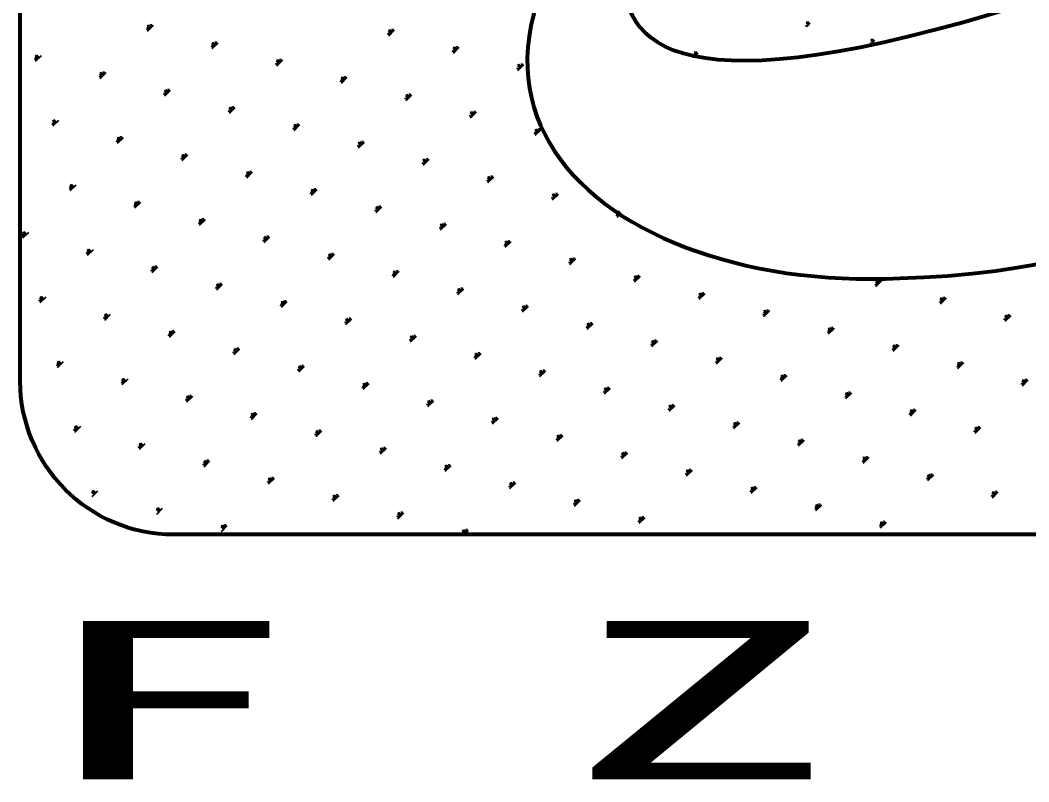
# Model space of a CAD drawing. Extents: x 54907 to 703237, y -798661 to -546661.
# Drawn here: x 248898 to 250323, y -740946 to -739871 of the extents above; entities that cross this region are included whole.
import ezdxf

# ---------------------------------------------------------------- set-up
doc = ezdxf.new("R2010")
doc.units = 0
doc.header["$LTSCALE"] = 1000
doc.header["$MEASUREMENT"] = 0
doc.layers.add('PUB_TITLE', color=4, linetype='Continuous')
doc.styles.add('STYLE1', font='simhei.ttf', dxfattribs={"width": 0.8})

msp = doc.modelspace()

# ---------------------------------------------------------------- linework, layer by layer
at = {"layer": 'PUB_TITLE', "color": 4}
for p, q in [((249082.1, -739882.5), (249077.9, -739878.3)), ((249077.9, -739886.7), (249086.3, -739878.3)), ((249083.2, -739881.5), (249079.8, -739878.1)), ((249084.2, -739880.4), (249083.2, -739876.8)), ((250010.7, -739879.8), (250007.1, -739878.8)), ((250011.8, -739878.8), (250008.4, -739875.4)), ((250012.8, -739877.7), (250008.6, -739873.5)), ((250013.9, -739876.7), (250010.5, -739873.3)), ((249080, -739884.6), (249076.4, -739883.6)), ((249081.1, -739883.5), (249077.7, -739880.2)), ((249420.7, -739891.1), (249417, -739890.2)), ((249421.7, -739890.1), (249418.4, -739886.8)), ((249422.8, -739889.1), (249418.6, -739884.9)), ((249418.6, -739893.2), (249427, -739884.9)), ((249423.8, -739888), (249420.5, -739884.7)), ((249424.9, -739887), (249423.9, -739883.3)), ((249172.4, -739908), (249169, -739904.7)), ((249173.4, -739907), (249169.2, -739902.8)), ((249169.2, -739911.1), (249177.6, -739902.8)), ((249174.4, -739905.9), (249171.1, -739902.6)), ((249175.5, -739904.9), (249174.5, -739901.2)), ((249516.1, -739911.4), (249515.2, -739907.8)), ((250102, -739904.3), (250098.4, -739903.3)), ((250103.1, -739903.2), (250099.7, -739899.9)), ((250104.1, -739902.2), (250099.9, -739898)), ((250105.1, -739901.1), (250101.8, -739897.8)), ((248924, -739924.9), (248919.8, -739920.7)), ((248919.8, -739929), (248928.2, -739920.7)), ((248925.1, -739923.8), (248921.7, -739920.5)), ((249171.3, -739909.1), (249167.7, -739908.1)), ((249512, -739915.6), (249508.3, -739914.6)), ((249513, -739914.6), (249509.7, -739911.2)), ((249514.1, -739913.5), (249509.9, -739909.3)), ((249509.9, -739917.7), (249518.2, -739909.3)), ((249515.1, -739912.5), (249511.8, -739909.1)), ((249852.6, -739922.2), (249849, -739921.2)), ((249853.7, -739921.1), (249850.3, -739917.8)), ((249854.7, -739920.1), (249850.5, -739915.9)), ((249855.8, -739919), (249852.4, -739915.7)), ((248921.9, -739927), (248918.3, -739926)), ((248923, -739925.9), (248919.6, -739922.6)), ((249262.6, -739933.5), (249258.9, -739932.5)), ((249263.6, -739932.5), (249260.3, -739929.1)), ((249264.7, -739931.4), (249260.5, -739927.2)), ((249260.5, -739935.6), (249268.9, -739927.2)), ((249265.7, -739930.4), (249262.4, -739927)), ((249266.8, -739929.3), (249265.8, -739925.7)), ((249604.3, -739939), (249601, -739935.7)), ((249605.3, -739938), (249601.2, -739933.8)), ((249601.2, -739942.2), (249609.5, -739933.8)), ((249606.4, -739936.9), (249603, -739933.6)), ((249607.4, -739935.9), (249606.4, -739932.2)), ((249013.2, -739951.4), (249009.6, -739950.4)), ((249014.2, -739950.4), (249010.9, -739947)), ((249015.3, -739949.3), (249011.1, -739945.1)), ((249011.1, -739953.5), (249019.5, -739945.1)), ((249016.3, -739948.3), (249013, -739944.9)), ((249017.4, -739947.2), (249016.4, -739943.6)), ((249358, -739953.8), (249357.1, -739950.1)), ((249603.2, -739940.1), (249599.6, -739939.1)), ((249353.9, -739958), (249350.2, -739957)), ((249354.9, -739956.9), (249351.6, -739953.6)), ((249356, -739955.9), (249351.8, -739951.7)), ((249351.8, -739960.1), (249360.1, -739951.7)), ((249357, -739954.8), (249353.7, -739951.5)), ((249104.5, -739975.9), (249100.8, -739974.9)), ((249105.5, -739974.8), (249102.2, -739971.5)), ((249106.6, -739973.8), (249102.4, -739969.6)), ((249102.4, -739978), (249110.7, -739969.6)), ((249107.6, -739972.7), (249104.3, -739969.4)), ((249108.7, -739971.7), (249107.7, -739968)), ((249446.2, -739981.4), (249442.8, -739978)), ((249447.2, -739980.3), (249443.1, -739976.2)), ((249443.1, -739984.5), (249451.4, -739976.2)), ((249448.3, -739979.3), (249444.9, -739976)), ((249449.3, -739978.2), (249448.3, -739974.6)), ((249199.9, -739996.2), (249199, -739992.5)), ((249445.1, -739982.4), (249441.5, -739981.4)), ((249195.8, -740000.3), (249192.1, -739999.4)), ((249196.8, -739999.3), (249193.5, -739995.9)), ((249197.9, -739998.2), (249193.7, -739994.1)), ((249193.7, -740002.4), (249202, -739994.1)), ((249198.9, -739997.2), (249195.6, -739993.9)), ((249536.4, -740006.9), (249532.8, -740005.9)), ((249537.5, -740005.8), (249534.1, -740002.5)), ((249538.5, -740004.8), (249534.3, -740000.6)), ((249534.3, -740009), (249542.7, -740000.6)), ((249539.6, -740003.8), (249536.2, -740000.4)), ((249540.6, -740002.7), (249539.6, -739999.1)), ((248946.4, -740018.2), (248942.7, -740017.3)), ((248947.4, -740017.2), (248944.1, -740013.9)), ((248948.5, -740016.1), (248944.3, -740012)), ((248944.3, -740020.3), (248952.6, -740012)), ((248949.5, -740015.1), (248946.2, -740011.8)), ((249288.1, -740023.7), (249284.7, -740020.4)), ((249289.1, -740022.7), (249285, -740018.5)), ((249285, -740026.9), (249293.3, -740018.5)), ((249290.2, -740021.7), (249286.8, -740018.3)), ((249291.2, -740020.6), (249290.2, -740017)), ((249041.8, -740038.5), (249040.9, -740034.9)), ((249287, -740024.8), (249283.4, -740023.8)), ((249627.7, -740031.3), (249624.1, -740030.4)), ((249628.8, -740030.3), (249625.4, -740027)), ((249629.8, -740029.3), (249625.6, -740025.1)), ((249625.6, -740033.4), (249634, -740025.1)), ((249630.8, -740028.2), (249627.5, -740024.9)), ((249631.9, -740027.2), (249630.9, -740023.5)), ((249037.7, -740042.7), (249034, -740041.7)), ((249038.7, -740041.6), (249035.4, -740038.3)), ((249039.8, -740040.6), (249035.6, -740036.4)), ((249035.6, -740044.8), (249043.9, -740036.4)), ((249040.8, -740039.6), (249037.5, -740036.2)), ((249378.3, -740049.2), (249374.7, -740048.3)), ((249379.4, -740048.2), (249376, -740044.9)), ((249380.4, -740047.2), (249376.2, -740043)), ((249376.2, -740051.3), (249384.6, -740043)), ((249381.5, -740046.1), (249378.1, -740042.8)), ((249382.5, -740045.1), (249381.5, -740041.4)), ((249130, -740066.1), (249126.6, -740062.8)), ((249131, -740065.1), (249126.9, -740060.9)), ((249126.9, -740069.2), (249135.2, -740060.9)), ((249132.1, -740064), (249128.7, -740060.7)), ((249133.1, -740063), (249132.1, -740059.3)), ((249128.9, -740067.2), (249125.3, -740066.2)), ((249469.6, -740073.7), (249466, -740072.7)), ((249470.6, -740072.7), (249467.3, -740069.3)), ((249471.7, -740071.6), (249467.5, -740067.4)), ((249467.5, -740075.8), (249475.9, -740067.4)), ((249472.7, -740070.6), (249469.4, -740067.2)), ((249473.8, -740069.5), (249472.8, -740065.9)), ((249220.2, -740091.6), (249216.6, -740090.6)), ((249221.3, -740090.6), (249217.9, -740087.2)), ((249222.3, -740089.5), (249218.1, -740085.3)), ((249218.1, -740093.7), (249226.5, -740085.3)), ((249223.4, -740088.5), (249220, -740085.1)), ((249224.4, -740087.4), (249223.4, -740083.8)), ((249563, -740096.1), (249558.8, -740091.9)), ((249558.8, -740100.3), (249567.1, -740091.9)), ((249564, -740095), (249560.7, -740091.7)), ((249565.1, -740094), (249564.1, -740090.3)), ((248971.9, -740108.5), (248968.5, -740105.1)), ((248972.9, -740107.4), (248968.8, -740103.3)), ((248968.8, -740111.6), (248977.1, -740103.3)), ((248974, -740106.4), (248970.6, -740103)), ((249560.9, -740098.2), (249557.2, -740097.2)), ((249561.9, -740097.1), (249558.6, -740093.8)), ((248970.8, -740109.5), (248967.2, -740108.5)), ((249311.5, -740116.1), (249307.9, -740115.1)), ((249312.5, -740115), (249309.2, -740111.7)), ((249313.6, -740114), (249309.4, -740109.8)), ((249309.4, -740118.2), (249317.8, -740109.8)), ((249314.6, -740112.9), (249311.3, -740109.6)), ((249315.7, -740111.9), (249314.7, -740108.2)), ((249653.2, -740121.6), (249649.9, -740118.2)), ((249654.3, -740120.5), (249650.1, -740116.4)), ((249650.1, -740124.7), (249658.4, -740116.4)), ((249655.3, -740119.5), (249652, -740116.1)), ((249656.3, -740118.4), (249655.4, -740114.8)), ((249062.1, -740134), (249058.5, -740133)), ((249063.2, -740132.9), (249059.8, -740129.6)), ((249064.2, -740131.9), (249060, -740127.7)), ((249060, -740136.1), (249068.4, -740127.7)), ((249065.3, -740130.8), (249061.9, -740127.5)), ((249066.3, -740129.8), (249065.3, -740126.1)), ((249404.9, -740138.4), (249400.7, -740134.3)), ((249400.7, -740142.6), (249409, -740134.3)), ((249405.9, -740137.4), (249402.6, -740134.1)), ((249407, -740136.4), (249406, -740132.7)), ((249652.2, -740122.6), (249648.5, -740121.6)), ((249402.8, -740140.5), (249399.1, -740139.5)), ((249403.8, -740139.5), (249400.5, -740136.1)), ((249743.4, -740147.1), (249739.8, -740146.1)), ((249744.5, -740146), (249741.1, -740142.7)), ((249745.5, -740145), (249741.4, -740140.8)), ((249741.4, -740149.2), (249745.4, -740145.1)), ((249746.6, -740143.9), (249743.2, -740140.6)), ((249153.4, -740158.4), (249149.8, -740157.5)), ((249154.4, -740157.4), (249151.1, -740154)), ((249155.5, -740156.3), (249151.3, -740152.2)), ((249151.3, -740160.5), (249159.7, -740152.2)), ((249156.5, -740155.3), (249153.2, -740152)), ((249157.6, -740154.3), (249156.6, -740150.6)), ((249494.1, -740165), (249490.4, -740164)), ((249495.1, -740163.9), (249491.8, -740160.6)), ((249496.2, -740162.9), (249492, -740158.7)), ((249492, -740167.1), (249500.3, -740158.7)), ((249497.2, -740161.9), (249493.9, -740158.5)), ((249498.2, -740160.8), (249497.3, -740157.2)), ((248904, -740176.3), (248900.4, -740175.4)), ((248905.1, -740175.3), (248901.7, -740172)), ((248906.1, -740174.2), (248901.9, -740170.1)), ((248901.9, -740178.4), (248910.3, -740170.1)), ((248907.2, -740173.2), (248903.8, -740169.9)), ((249246.8, -740180.8), (249242.6, -740176.6)), ((249242.6, -740185), (249250.9, -740176.6)), ((249247.8, -740179.8), (249244.5, -740176.4)), ((249248.9, -740178.7), (249247.9, -740175.1)), ((249244.7, -740182.9), (249241, -740181.9)), ((249245.7, -740181.8), (249242.4, -740178.5)), ((249585.3, -740189.4), (249581.7, -740188.5)), ((249586.4, -740188.4), (249583, -740185.1)), ((249587.4, -740187.4), (249583.3, -740183.2)), ((249583.3, -740191.5), (249591.6, -740183.2)), ((249588.5, -740186.3), (249585.1, -740183)), ((249589.5, -740185.3), (249588.5, -740181.6)), ((248995.3, -740200.8), (248991.6, -740199.8)), ((248996.3, -740199.8), (248993, -740196.4)), ((248997.4, -740198.7), (248993.2, -740194.5)), ((248993.2, -740202.9), (249001.6, -740194.5)), ((248998.4, -740197.7), (248995.1, -740194.3)), ((249336, -740207.3), (249332.3, -740206.4)), ((249337, -740206.3), (249333.7, -740203)), ((249338.1, -740205.3), (249333.9, -740201.1)), ((249333.9, -740209.4), (249342.2, -740201.1)), ((249339.1, -740204.2), (249335.8, -740200.9)), ((249340.1, -740203.2), (249339.2, -740199.5)), ((249680.8, -740209.7), (249679.8, -740206.1)), ((249087.6, -740224.2), (249084.3, -740220.9)), ((249088.7, -740223.2), (249084.5, -740219)), ((249084.5, -740227.3), (249092.8, -740219)), ((249089.7, -740222.1), (249086.4, -740218.8)), ((249090.8, -740221.1), (249089.8, -740217.4)), ((249676.6, -740213.9), (249673, -740212.9)), ((249677.7, -740212.9), (249674.3, -740209.5)), ((249678.7, -740211.8), (249674.5, -740207.6)), ((249674.5, -740216), (249682.9, -740207.6)), ((249679.8, -740210.8), (249676.4, -740207.4)), ((249086.6, -740225.3), (249082.9, -740224.3)), ((249427.2, -740231.8), (249423.6, -740230.8)), ((249428.3, -740230.8), (249424.9, -740227.4)), ((249429.3, -740229.7), (249425.2, -740225.5)), ((249425.2, -740233.9), (249433.5, -740225.5)), ((249430.4, -740228.7), (249427, -740225.3)), ((249431.4, -740227.6), (249430.4, -740224)), ((249768.9, -740237.3), (249765.6, -740234)), ((249770, -740236.3), (249765.8, -740232.1)), ((249765.8, -740240.4), (249774.2, -740232.1)), ((249771, -740235.2), (249767.7, -740231.9)), ((249772.1, -740234.2), (249771.1, -740230.5)), ((249177.9, -740249.7), (249174.2, -740248.7)), ((249178.9, -740248.7), (249175.6, -740245.3)), ((249179.9, -740247.6), (249175.8, -740243.4)), ((249175.8, -740251.8), (249184.1, -740243.4)), ((249181, -740246.6), (249177.7, -740243.2)), ((249182, -740245.5), (249181.1, -740241.9)), ((249522.7, -740252.1), (249521.7, -740248.4)), ((249767.9, -740238.4), (249764.3, -740237.4)), ((250108.6, -740244.9), (250104.9, -740243.9)), ((250109.6, -740243.9), (250106.3, -740240.5)), ((250110.7, -740242.8), (250106.5, -740238.6)), ((250106.5, -740247), (250114.8, -740238.6)), ((250111.7, -740241.8), (250108.4, -740238.4)), ((250112.7, -740240.7), (250111.8, -740237.1)), ((248929.5, -740266.6), (248926.2, -740263.2)), ((248930.6, -740265.5), (248926.4, -740261.4)), ((248926.4, -740269.7), (248934.7, -740261.4)), ((248931.6, -740264.5), (248928.3, -740261.1)), ((249518.5, -740256.3), (249514.9, -740255.3)), ((249519.6, -740255.2), (249516.2, -740251.9)), ((249520.6, -740254.2), (249516.4, -740250)), ((249516.4, -740258.4), (249524.8, -740250)), ((249521.7, -740253.1), (249518.3, -740249.8)), ((249859.2, -740262.8), (249855.5, -740261.8)), ((249860.2, -740261.8), (249856.9, -740258.4)), ((249861.3, -740260.7), (249857.1, -740256.6)), ((249857.1, -740264.9), (249865.4, -740256.6)), ((249862.3, -740259.7), (249859, -740256.3)), ((249863.4, -740258.6), (249862.4, -740255)), ((250201.9, -740267.3), (250197.8, -740263.1)), ((250197.8, -740271.5), (250206.1, -740263.1)), ((250203, -740266.2), (250199.6, -740262.9)), ((250204, -740265.2), (250203, -740261.5)), ((248928.5, -740267.6), (248924.8, -740266.6)), ((249269.1, -740274.2), (249265.5, -740273.2)), ((249270.2, -740273.1), (249266.8, -740269.8)), ((249271.2, -740272.1), (249267.1, -740267.9)), ((249267.1, -740276.3), (249275.4, -740267.9)), ((249272.3, -740271), (249268.9, -740267.7)), ((249273.3, -740270), (249272.3, -740266.3)), ((249610.8, -740279.7), (249607.5, -740276.3)), ((249611.9, -740278.6), (249607.7, -740274.5)), ((249607.7, -740282.8), (249616.1, -740274.5)), ((249612.9, -740277.6), (249609.6, -740274.3)), ((249614, -740276.5), (249613, -740272.9)), ((250199.8, -740269.4), (250196.2, -740268.4)), ((250200.9, -740268.3), (250197.5, -740265)), ((249019.8, -740292.1), (249016.1, -740291.1)), ((249020.8, -740291), (249017.5, -740287.7)), ((249021.8, -740290), (249017.7, -740285.8)), ((249017.7, -740294.2), (249026, -740285.8)), ((249022.9, -740288.9), (249019.6, -740285.6)), ((249362.5, -740296.5), (249358.3, -740292.4)), ((249358.3, -740300.7), (249366.7, -740292.4)), ((249363.6, -740295.5), (249360.2, -740292.2)), ((249364.6, -740294.5), (249363.6, -740290.8)), ((249609.8, -740280.7), (249606.2, -740279.7)), ((249950.5, -740287.3), (249946.8, -740286.3)), ((249951.5, -740286.2), (249948.2, -740282.9)), ((249952.6, -740285.2), (249948.4, -740281)), ((249948.4, -740289.4), (249956.7, -740281)), ((249953.6, -740284.1), (249950.3, -740280.8)), ((249954.6, -740283.1), (249953.7, -740279.5)), ((250292.2, -740292.8), (250288.8, -740289.4)), ((250293.2, -740291.7), (250289, -740287.6)), ((250289, -740295.9), (250297.4, -740287.6)), ((250294.3, -740290.7), (250290.9, -740287.4)), ((250295.3, -740289.7), (250294.3, -740286)), ((249360.4, -740298.6), (249356.8, -740297.7)), ((249361.5, -740297.6), (249358.1, -740294.2)), ((249701.1, -740305.2), (249697.4, -740304.2)), ((249702.1, -740304.1), (249698.8, -740300.8)), ((249703.2, -740303.1), (249699, -740298.9)), ((249699, -740307.3), (249707.3, -740298.9)), ((249704.2, -740302.1), (249700.9, -740298.7)), ((249705.3, -740301), (249704.3, -740297.4)), ((250043.8, -740309.6), (250039.7, -740305.5)), ((250039.7, -740313.8), (250048, -740305.5)), ((250044.9, -740308.6), (250041.5, -740305.3)), ((250045.9, -740307.6), (250044.9, -740303.9)), ((250291.1, -740293.8), (250287.5, -740292.9)), ((249111, -740316.5), (249107.4, -740315.6)), ((249112.1, -740315.5), (249108.7, -740312.1)), ((249113.1, -740314.4), (249109, -740310.3)), ((249109, -740318.6), (249117.3, -740310.3)), ((249114.2, -740313.4), (249110.8, -740310.1)), ((249115.2, -740312.4), (249114.2, -740308.7)), ((249452.7, -740322), (249449.4, -740318.7)), ((249453.8, -740321), (249449.6, -740316.8)), ((249449.6, -740325.2), (249458, -740316.8)), ((249454.8, -740320), (249451.5, -740316.6)), ((249455.9, -740318.9), (249454.9, -740315.3)), ((250041.7, -740311.7), (250038.1, -740310.8)), ((250042.8, -740310.7), (250039.4, -740307.4)), ((249204.4, -740338.9), (249200.2, -740334.7)), ((249200.2, -740343.1), (249208.6, -740334.7)), ((249205.5, -740337.9), (249202.1, -740334.5)), ((249206.5, -740336.8), (249205.5, -740333.2)), ((249451.7, -740323.1), (249448, -740322.1)), ((249792.4, -740329.6), (249788.7, -740328.7)), ((249793.4, -740328.6), (249790.1, -740325.3)), ((249794.5, -740327.6), (249790.3, -740323.4)), ((249790.3, -740331.7), (249798.6, -740323.4)), ((249795.5, -740326.5), (249792.2, -740323.2)), ((249796.5, -740325.5), (249795.6, -740321.8)), ((250134.1, -740335.2), (250130.7, -740331.8)), ((250135.1, -740334.1), (250130.9, -740329.9)), ((250130.9, -740338.3), (250139.3, -740329.9)), ((250136.2, -740333.1), (250132.8, -740329.7)), ((250137.2, -740332), (250136.2, -740328.4)), ((249202.3, -740341), (249198.7, -740340)), ((249203.4, -740339.9), (249200, -740336.6)), ((249543, -740347.5), (249539.3, -740346.6)), ((249544, -740346.5), (249540.7, -740343.2)), ((249545.1, -740345.5), (249540.9, -740341.3)), ((249540.9, -740349.6), (249549.2, -740341.3)), ((249546.1, -740344.4), (249542.8, -740341.1)), ((249547.2, -740343.4), (249546.2, -740339.7)), ((249885.7, -740352), (249881.6, -740347.8)), ((249881.6, -740356.2), (249889.9, -740347.8)), ((249886.8, -740351), (249883.4, -740347.6)), ((249887.8, -740349.9), (249886.8, -740346.3)), ((250133, -740336.2), (250129.4, -740335.2)), ((248952.9, -740358.9), (248949.3, -740357.9)), ((248954, -740357.9), (248950.6, -740354.5)), ((248955, -740356.8), (248950.8, -740352.6)), ((248950.8, -740361), (248959.2, -740352.6)), ((248956.1, -740355.8), (248952.7, -740352.4)), ((249294.6, -740364.4), (249291.3, -740361.1)), ((249295.7, -740363.4), (249291.5, -740359.2)), ((249291.5, -740367.5), (249299.9, -740359.2)), ((249296.7, -740362.3), (249293.4, -740359)), ((249297.8, -740361.3), (249296.8, -740357.6)), ((249883.6, -740354.1), (249880, -740353.1)), ((249884.7, -740353.1), (249881.3, -740349.7)), ((250224.3, -740360.7), (250220.7, -740359.7)), ((250225.3, -740359.6), (250222, -740356.3)), ((250226.4, -740358.6), (250222.2, -740354.4)), ((250222.2, -740362.7), (250230.6, -740354.4)), ((250227.4, -740357.5), (250224.1, -740354.2)), ((250228.5, -740356.5), (250227.5, -740352.8)), ((249046.3, -740381.3), (249042.1, -740377.1)), ((249042.1, -740385.4), (249050.5, -740377.1)), ((249047.3, -740380.2), (249044, -740376.9)), ((249293.6, -740365.5), (249289.9, -740364.5)), ((249634.3, -740372), (249630.6, -740371)), ((249635.3, -740371), (249632, -740367.6)), ((249636.3, -740369.9), (249632.2, -740365.7)), ((249632.2, -740374.1), (249640.5, -740365.7)), ((249637.4, -740368.9), (249634.1, -740365.5)), ((249638.4, -740367.8), (249637.5, -740364.2)), ((249974.9, -740378.6), (249971.3, -740377.6)), ((249976, -740377.5), (249972.6, -740374.2)), ((249977, -740376.5), (249972.8, -740372.3)), ((249972.8, -740380.6), (249981.2, -740372.3)), ((249978.1, -740375.4), (249974.7, -740372.1)), ((249979.1, -740374.4), (249978.1, -740370.7)), ((250319.8, -740380.9), (250318.8, -740377.3)), ((249044.2, -740383.4), (249040.6, -740382.4)), ((249045.3, -740382.3), (249041.9, -740379)), ((249384.9, -740389.9), (249381.2, -740388.9)), ((249385.9, -740388.9), (249382.6, -740385.5)), ((249387, -740387.8), (249382.8, -740383.6)), ((249382.8, -740392), (249391.1, -740383.6)), ((249388, -740386.8), (249384.7, -740383.4)), ((249389.1, -740385.7), (249388.1, -740382.1)), ((249726.6, -740395.4), (249723.2, -740392.1)), ((249727.6, -740394.4), (249723.5, -740390.2)), ((249723.5, -740398.6), (249731.8, -740390.2)), ((249728.7, -740393.3), (249725.3, -740390)), ((249729.7, -740392.3), (249728.7, -740388.6)), ((250315.6, -740385.1), (250311.9, -740384.1)), ((250316.6, -740384.1), (250313.3, -740380.7)), ((250317.7, -740383), (250313.5, -740378.8)), ((250313.5, -740387.2), (250321.8, -740378.8)), ((250318.7, -740382), (250315.4, -740378.6)), ((249136.5, -740406.8), (249133.2, -740403.4)), ((249137.6, -740405.7), (249133.4, -740401.5)), ((249133.4, -740409.9), (249141.8, -740401.5)), ((249138.6, -740404.7), (249135.3, -740401.3)), ((249139.7, -740403.6), (249138.7, -740400)), ((249725.5, -740396.5), (249721.9, -740395.5)), ((250066.2, -740403), (250062.6, -740402)), ((250067.2, -740402), (250063.9, -740398.6)), ((250068.3, -740400.9), (250064.1, -740396.8)), ((250064.1, -740405.1), (250072.5, -740396.8)), ((250069.3, -740399.9), (250066, -740396.5)), ((250070.4, -740398.8), (250069.4, -740395.2)), ((249135.5, -740407.8), (249131.8, -740406.8)), ((249476.2, -740414.4), (249472.5, -740413.4)), ((249477.2, -740413.3), (249473.9, -740410)), ((249478.2, -740412.3), (249474.1, -740408.1)), ((249474.1, -740416.5), (249482.4, -740408.1)), ((249479.3, -740411.2), (249476, -740407.9)), ((249480.3, -740410.2), (249479.4, -740406.5)), ((249816.8, -740420.9), (249813.2, -740419.9)), ((249817.9, -740419.9), (249814.5, -740416.5)), ((249818.9, -740418.8), (249814.7, -740414.7)), ((249814.7, -740423), (249823.1, -740414.7)), ((249820, -740417.8), (249816.6, -740414.4)), ((249821, -740416.7), (249820, -740413.1)), ((250161.7, -740423.3), (250160.7, -740419.6)), ((249226.8, -740432.3), (249223.1, -740431.3)), ((249227.8, -740431.2), (249224.5, -740427.9)), ((249228.9, -740430.2), (249224.7, -740426)), ((249224.7, -740434.4), (249233, -740426)), ((249229.9, -740429.1), (249226.6, -740425.8)), ((249231, -740428.1), (249230, -740424.4)), ((249568.5, -740437.8), (249565.1, -740434.4)), ((249569.5, -740436.7), (249565.4, -740432.6)), ((249565.4, -740440.9), (249573.7, -740432.6)), ((249570.6, -740435.7), (249567.2, -740432.4)), ((249571.6, -740434.6), (249570.6, -740431)), ((250157.5, -740427.5), (250153.8, -740426.5)), ((250158.5, -740426.4), (250155.2, -740423.1)), ((250159.6, -740425.4), (250155.4, -740421.2)), ((250155.4, -740429.6), (250163.7, -740421.2)), ((250160.6, -740424.3), (250157.3, -740421)), ((248978.4, -740449.1), (248975.1, -740445.8)), ((248979.5, -740448.1), (248975.3, -740443.9)), ((248975.3, -740452.3), (248983.7, -740443.9)), ((248980.5, -740447), (248977.2, -740443.7)), ((249322.2, -740452.6), (249321.3, -740448.9)), ((249567.4, -740438.8), (249563.8, -740437.8)), ((249908.1, -740445.4), (249904.4, -740444.4)), ((249909.1, -740444.3), (249905.8, -740441)), ((249910.2, -740443.3), (249906, -740439.1)), ((249906, -740447.5), (249914.4, -740439.1)), ((249911.2, -740442.2), (249907.9, -740438.9)), ((249912.3, -740441.2), (249911.3, -740437.6)), ((250249.8, -740450.9), (250246.5, -740447.5)), ((250250.9, -740449.8), (250246.7, -740445.7)), ((250246.7, -740454), (250255, -740445.7)), ((250251.9, -740448.8), (250248.6, -740445.5)), ((250252.9, -740447.8), (250252, -740444.1)), ((248977.4, -740450.2), (248973.7, -740449.2)), ((249318.1, -740456.7), (249314.4, -740455.8)), ((249319.1, -740455.7), (249315.8, -740452.3)), ((249320.1, -740454.6), (249316, -740450.5)), ((249316, -740458.8), (249324.3, -740450.5)), ((249321.2, -740453.6), (249317.8, -740450.3)), ((249658.7, -740463.3), (249655.1, -740462.3)), ((249659.8, -740462.2), (249656.4, -740458.9)), ((249660.8, -740461.2), (249656.6, -740457)), ((249656.6, -740465.4), (249665, -740457)), ((249661.9, -740460.2), (249658.5, -740456.8)), ((249662.9, -740459.1), (249661.9, -740455.5)), ((250002.5, -740466.7), (249999.2, -740463.4)), ((250003.6, -740465.7), (250002.6, -740462)), ((250248.8, -740451.9), (250245.1, -740451)), ((249068.7, -740474.6), (249065, -740473.7)), ((249069.7, -740473.6), (249066.4, -740470.3)), ((249070.8, -740472.5), (249066.6, -740468.4)), ((249066.6, -740476.7), (249074.9, -740468.4)), ((249071.8, -740471.5), (249068.5, -740468.2)), ((249410.4, -740480.1), (249407, -740476.8)), ((249411.4, -740479.1), (249407.2, -740474.9)), ((249407.2, -740483.3), (249415.6, -740474.9)), ((249412.5, -740478.1), (249409.1, -740474.7)), ((249413.5, -740477), (249412.5, -740473.4)), ((249999.4, -740469.8), (249995.7, -740468.9)), ((250000.4, -740468.8), (249997.1, -740465.5)), ((250001.5, -740467.7), (249997.3, -740463.6)), ((249997.3, -740471.9), (250005.6, -740463.6)), ((249164.1, -740494.9), (249163.2, -740491.3)), ((249409.3, -740481.2), (249405.7, -740480.2)), ((249750, -740487.7), (249746.3, -740486.8)), ((249751, -740486.7), (249747.7, -740483.4)), ((249752.1, -740485.7), (249747.9, -740481.5)), ((249747.9, -740489.8), (249756.3, -740481.5)), ((249753.1, -740484.6), (249749.8, -740481.3)), ((249754.2, -740483.6), (249753.2, -740479.9)), ((250091.7, -740493.3), (250088.4, -740489.9)), ((250092.7, -740492.2), (250088.6, -740488)), ((250088.6, -740496.4), (250096.9, -740488)), ((250093.8, -740491.2), (250090.5, -740487.8)), ((250094.8, -740490.1), (250093.9, -740486.5)), ((249160, -740499.1), (249156.3, -740498.1)), ((249161, -740498), (249157.7, -740494.7)), ((249162, -740497), (249157.9, -740492.8)), ((249157.9, -740501.2), (249166.2, -740492.8)), ((249163.1, -740496), (249159.7, -740492.6)), ((249500.6, -740505.6), (249497, -740504.7)), ((249501.7, -740504.6), (249498.3, -740501.3)), ((249502.7, -740503.6), (249498.5, -740499.4)), ((249498.5, -740507.7), (249506.9, -740499.4)), ((249503.7, -740502.5), (249500.4, -740499.2)), ((249504.8, -740501.5), (249503.8, -740497.8)), ((249843.4, -740510.1), (249839.2, -740505.9)), ((249839.2, -740514.3), (249847.5, -740505.9)), ((249844.4, -740509.1), (249841.1, -740505.7)), ((249845.5, -740508), (249844.5, -740504.4)), ((250090.7, -740494.3), (250087, -740493.3)), ((249252.3, -740522.5), (249248.9, -740519.2)), ((249253.3, -740521.5), (249249.1, -740517.3)), ((249249.1, -740525.6), (249257.5, -740517.3)), ((249254.4, -740520.4), (249251, -740517.1)), ((249255.4, -740519.4), (249254.4, -740515.7)), ((249841.3, -740512.2), (249837.6, -740511.2)), ((249842.3, -740511.2), (249839, -740507.8)), ((250181.9, -740518.8), (250178.3, -740517.8)), ((250183, -740517.7), (250179.6, -740514.4)), ((250184, -740516.7), (250179.9, -740512.5)), ((250179.9, -740520.8), (250188.2, -740512.5)), ((250185.1, -740515.6), (250181.7, -740512.3)), ((250186.1, -740514.6), (250185.1, -740510.9)), ((249251.2, -740523.6), (249247.6, -740522.6)), ((249591.9, -740530.1), (249588.2, -740529.1)), ((249592.9, -740529.1), (249589.6, -740525.7)), ((249594, -740528), (249589.8, -740523.8)), ((249589.8, -740532.2), (249598.2, -740523.8)), ((249595, -740527), (249591.7, -740523.6)), ((249596.1, -740525.9), (249595.1, -740522.3)), ((249933.6, -740535.6), (249930.3, -740532.3)), ((249934.6, -740534.6), (249930.5, -740530.4)), ((249930.5, -740538.7), (249938.8, -740530.4)), ((249935.7, -740533.5), (249932.4, -740530.2)), ((249936.7, -740532.5), (249935.8, -740528.8)), ((249002.9, -740540.4), (248999.6, -740537.1)), ((249003.9, -740539.4), (248999.8, -740535.2)), ((248999.8, -740543.5), (249008.1, -740535.2)), ((249005, -740538.3), (249001.6, -740535)), ((249342.5, -740548), (249338.9, -740547)), ((249343.6, -740547), (249340.2, -740543.6)), ((249344.6, -740545.9), (249340.4, -740541.7)), ((249340.4, -740550.1), (249348.8, -740541.7)), ((249345.6, -740544.9), (249342.3, -740541.5)), ((249346.7, -740543.8), (249345.7, -740540.2)), ((249685.3, -740552.5), (249681.1, -740548.3)), ((249681.1, -740556.7), (249689.4, -740548.3)), ((249686.3, -740551.4), (249683, -740548.1)), ((249687.4, -740550.4), (249686.4, -740546.7)), ((249932.6, -740536.7), (249928.9, -740535.7)), ((250273.2, -740543.2), (250269.6, -740542.2)), ((250274.3, -740542.2), (250270.9, -740538.8)), ((250275.3, -740541.1), (250271.1, -740536.9)), ((250271.1, -740545.3), (250279.5, -740536.9)), ((250276.4, -740540.1), (250273, -740536.7)), ((250277.4, -740539), (250276.4, -740535.4)), ((249094.2, -740564.9), (249090.8, -740561.5)), ((249095.2, -740563.8), (249091, -740559.7)), ((249091, -740568), (249099.4, -740559.7)), ((249096.3, -740562.8), (249092.9, -740559.4)), ((249683.2, -740554.6), (249679.5, -740553.6)), ((249684.2, -740553.5), (249680.9, -740550.2)), ((250023.8, -740561.1), (250020.2, -740560.1)), ((250024.9, -740560.1), (250021.5, -740556.7)), ((250025.9, -740559), (250021.8, -740554.9)), ((250021.8, -740563.2), (250030.1, -740554.9)), ((250027, -740558), (250023.6, -740554.6)), ((250028, -740556.9), (250027, -740553.3)), ((249433.8, -740572.5), (249430.1, -740571.5)), ((249434.8, -740571.4), (249431.5, -740568.1)), ((249435.9, -740570.4), (249431.7, -740566.2)), ((249431.7, -740574.6), (249440.1, -740566.2)), ((249436.9, -740569.3), (249433.6, -740566)), ((249438, -740568.3), (249437, -740564.6)), ((249775.5, -740578), (249772.2, -740574.6)), ((249776.5, -740576.9), (249772.4, -740572.8)), ((249772.4, -740581.1), (249780.7, -740572.8)), ((249777.6, -740575.9), (249774.2, -740572.5)), ((249778.6, -740574.8), (249777.7, -740571.2)), ((249185.5, -740589.3), (249182.1, -740586)), ((249186.5, -740588.3), (249182.3, -740584.1)), ((249182.3, -740592.5), (249190.7, -740584.1)), ((249187.5, -740587.2), (249184.2, -740583.9)), ((249188.6, -740586.2), (249187.6, -740582.5)), ((249527.2, -740594.8), (249523, -740590.7)), ((249528.2, -740593.8), (249524.9, -740590.5)), ((249525, -740597.1), (249531.3, -740590.7)), ((249529.3, -740592.8), (249528.3, -740589.1)), ((249774.5, -740579), (249770.8, -740578)), ((250115.1, -740585.6), (250111.5, -740584.6)), ((250116.2, -740584.5), (250112.8, -740581.2)), ((250117.2, -740583.5), (250113, -740579.3)), ((250113, -740587.7), (250121.4, -740579.3)), ((250118.3, -740582.4), (250114.9, -740579.1)), ((250119.3, -740581.4), (250118.3, -740577.7)), ((249525.1, -740596.9), (249521.4, -740595.9)), ((249526.1, -740595.9), (249522.8, -740592.5)), ((249865.6, -740597.1), (249865.5, -740597)), ((249869.3, -740597.1), (249868.9, -740595.7))]:
    msp.add_line(p, q, dxfattribs=at)
at = {"layer": 'PUB_TITLE', "color": 4, "lineweight": 53}
for points, knots in [([(249896.2, -739527.3), (249896.2, -739527.3), (249360, -740162.6), (250360.5, -739834.1), (251105.2, -739596.9), (251767.2, -739027.7), (251799.3, -738862.5), (251799.3, -738862.5), (251711.6, -739204.9), (251504.9, -739485.3), (251483, -739555), (250868.6, -740217.1), (250140.9, -740235.2), (249697.9, -740256.5), (249344.7, -739940.8), (249896.2, -739527.3)], [0, 0, 0, 0, 1, 1, 1, 2, 2, 2, 3, 3, 3, 4, 4, 4, 5, 5, 5, 5]), ([(251679.7, -739185), (251679.7, -739779), (251679.7, -740380.3), (251679.7, -740380.3), (251679.7, -740499.5), (251582.2, -740597.1), (251463, -740597.1), (251463, -740597.1), (249115, -740597.1), (249115, -740597.1), (248995.7, -740597.1), (248898.2, -740499.5), (248898.2, -740380.3), (248898.2, -740380.3), (248898.2, -739836.6), (248898.2, -739272.4)], [2.493971, 2.493971, 2.493971, 2.493971, 3, 3, 3, 4, 4, 4, 5, 5, 5, 6, 6, 6, 6.481204, 6.481204, 6.481204, 6.481204])]:
    msp.add_open_spline(points, degree=3, knots=knots, dxfattribs=at)

# ---------------------------------------------------------------- texts
at = {"layer": 'PUB_TITLE', "color": 4, "style": 'STYLE1', "width": 2.5}
msp.add_text('F Z S J', height=223.49, dxfattribs=at).set_placement((248910.1, -740942.3))

doc.saveas('drawing.dxf')
